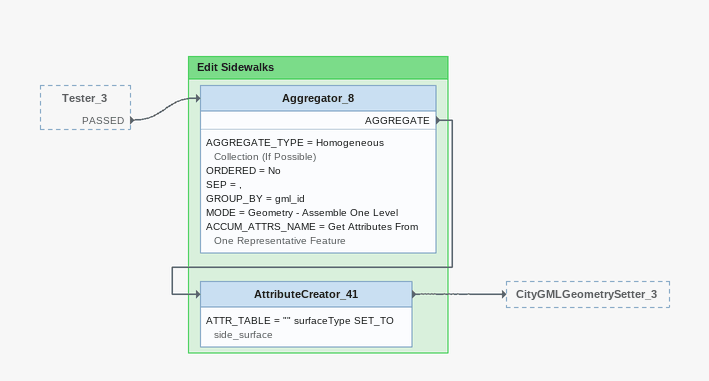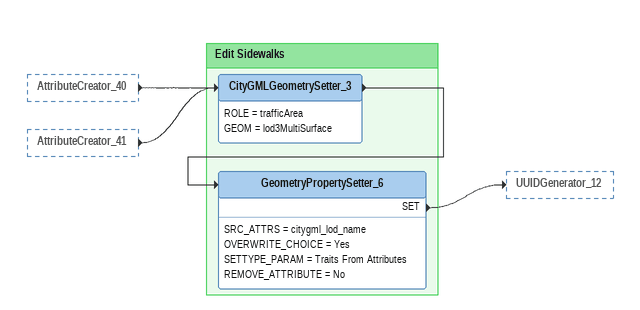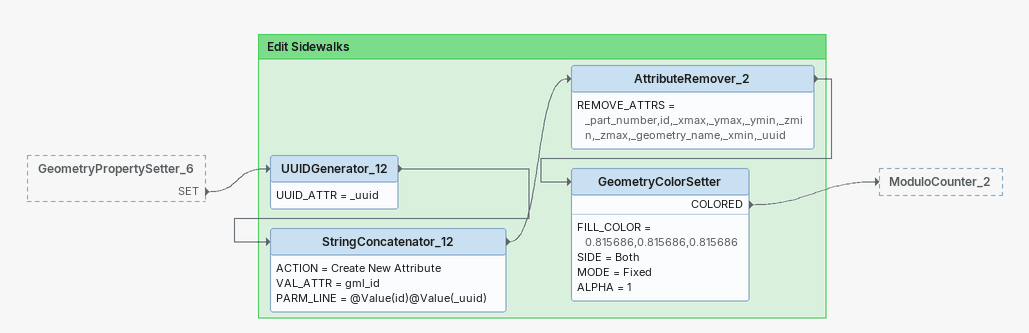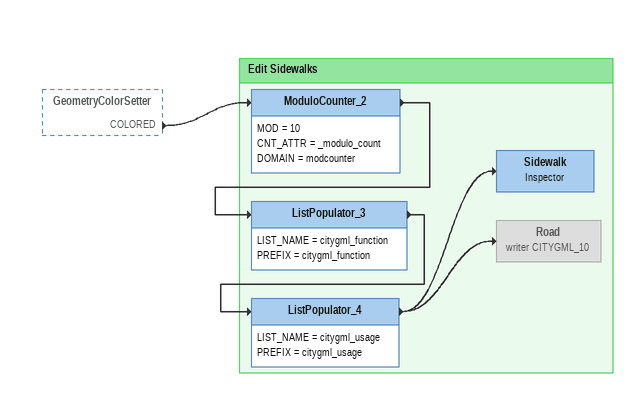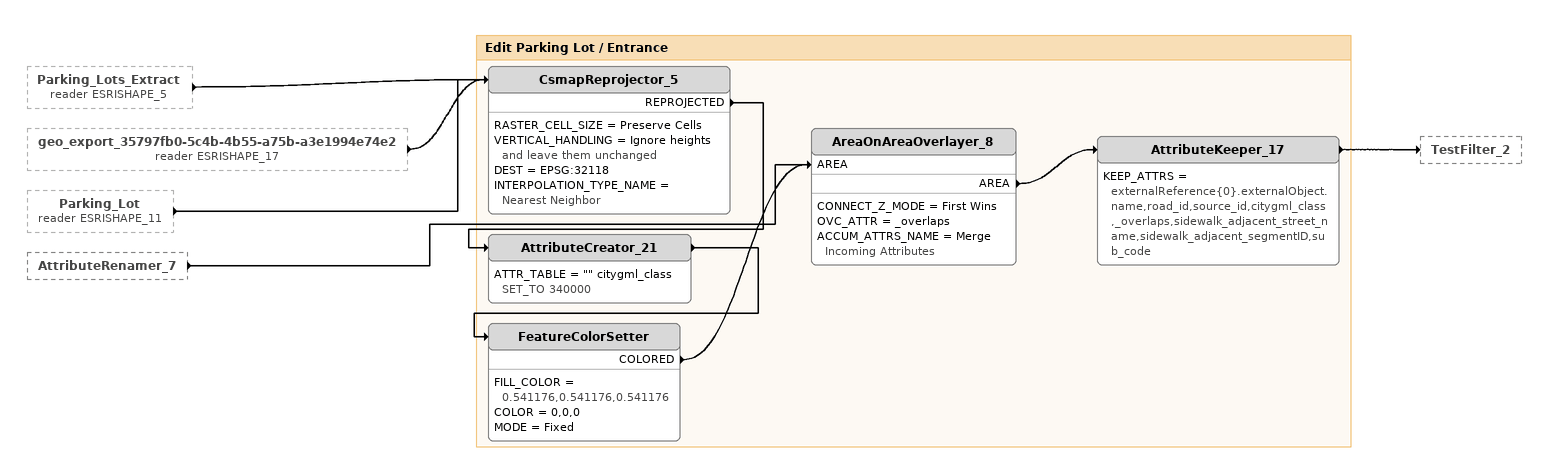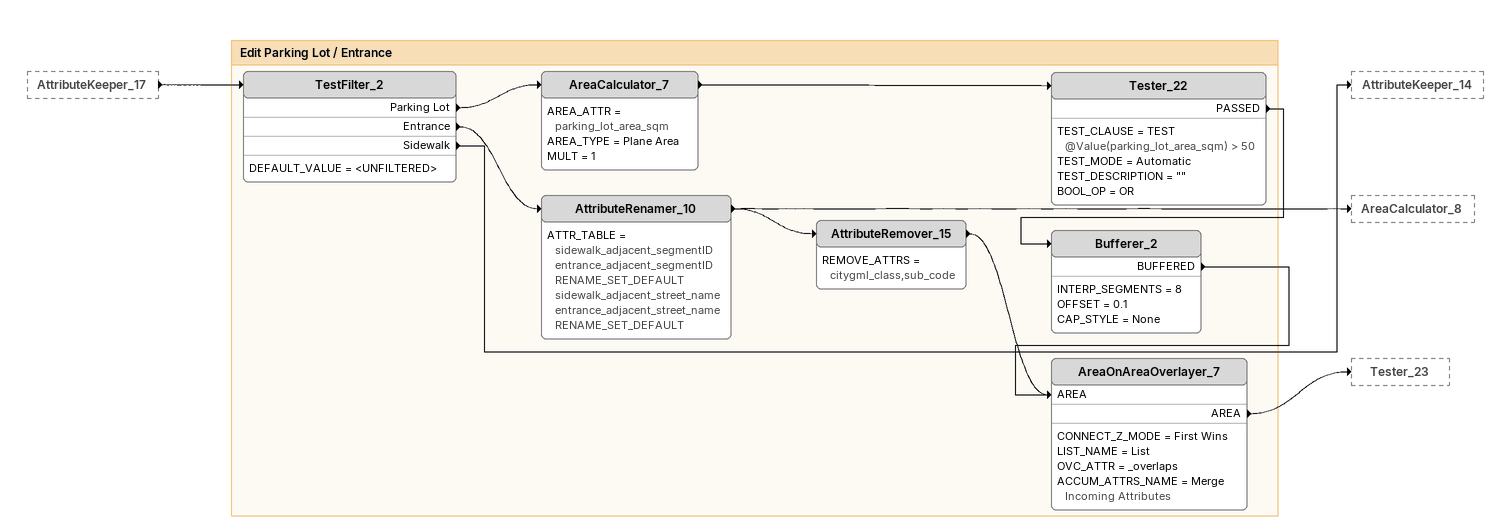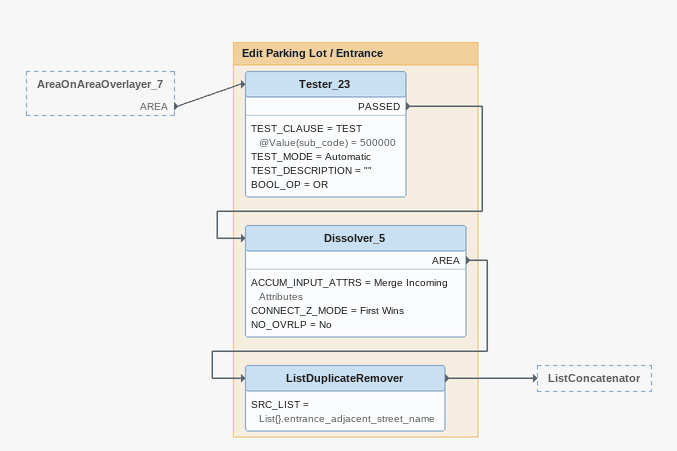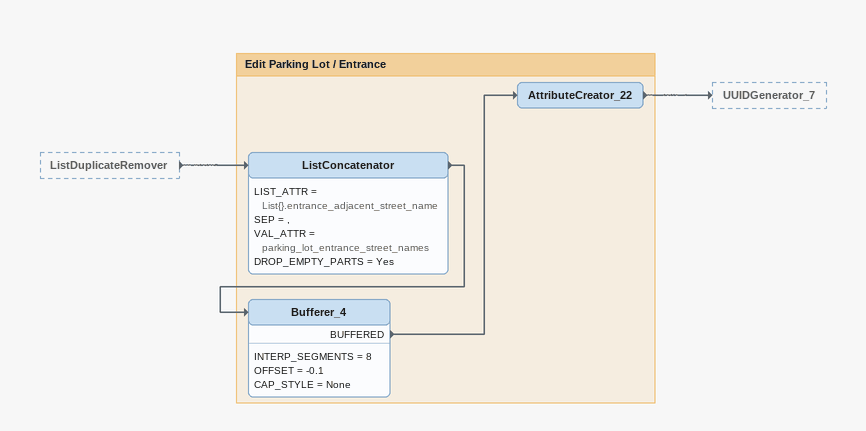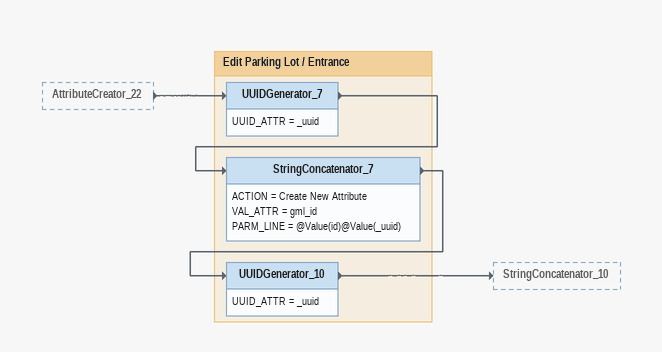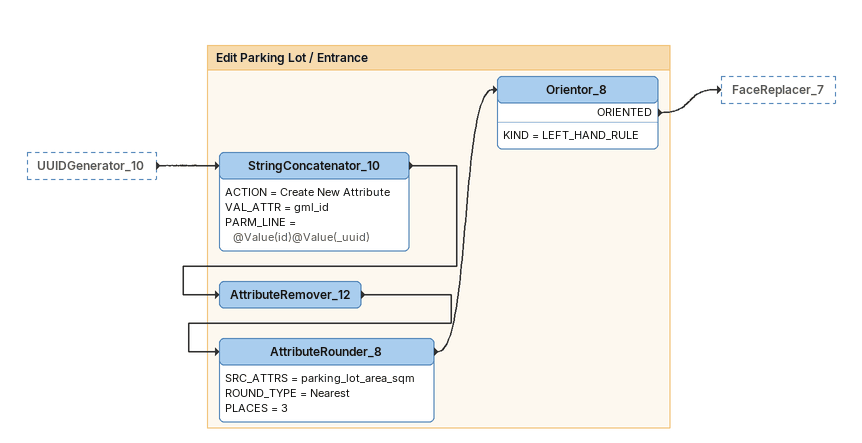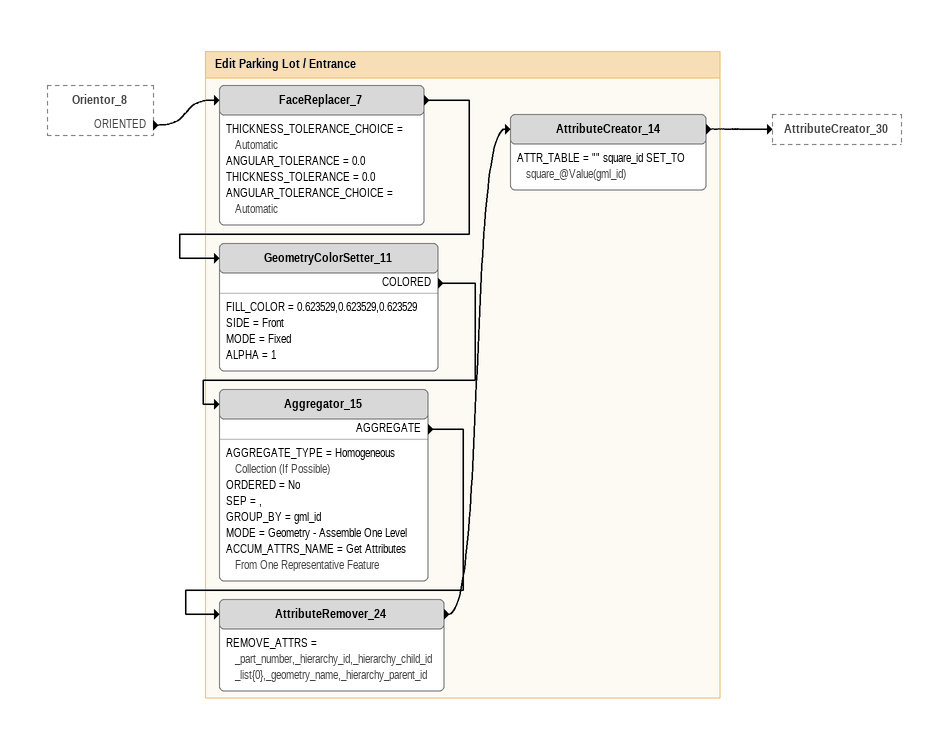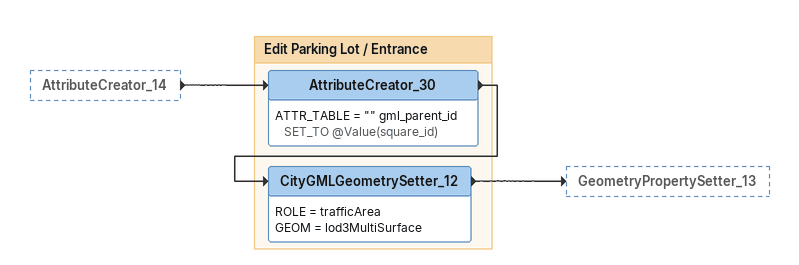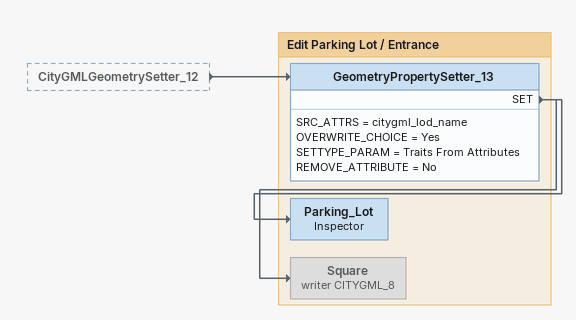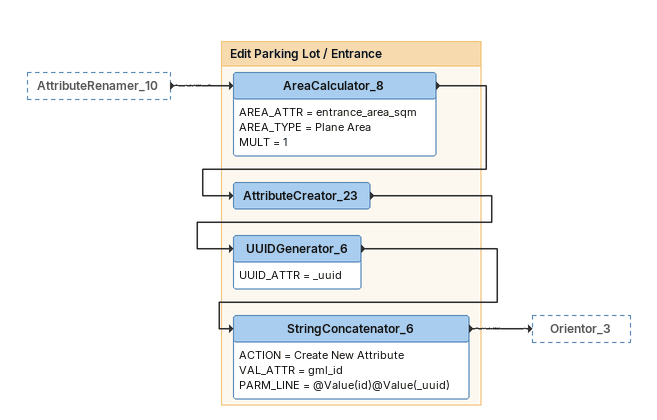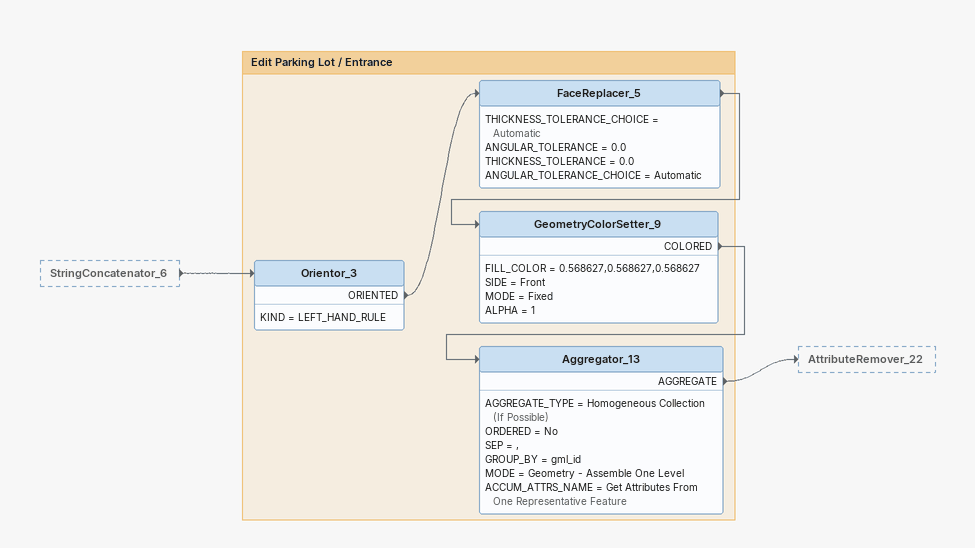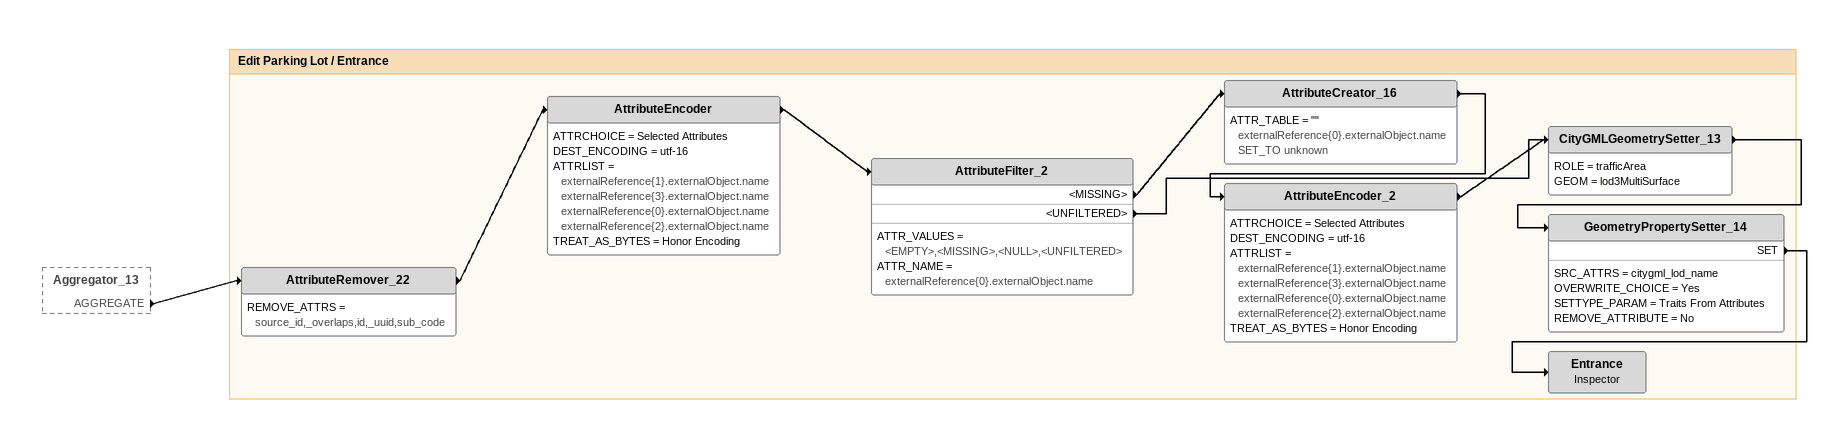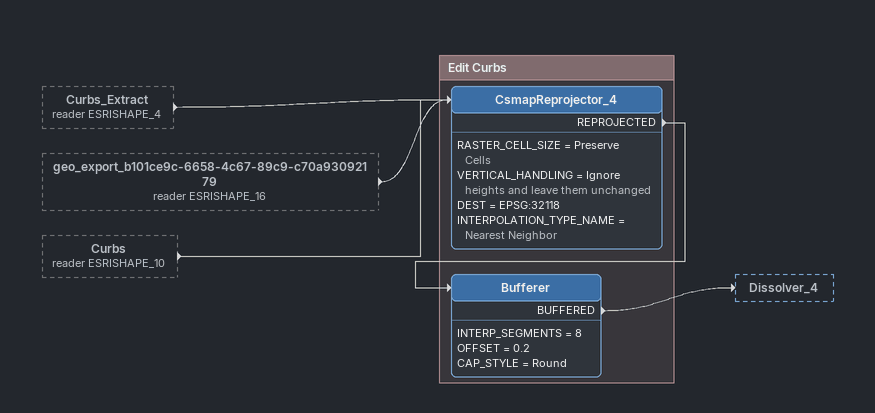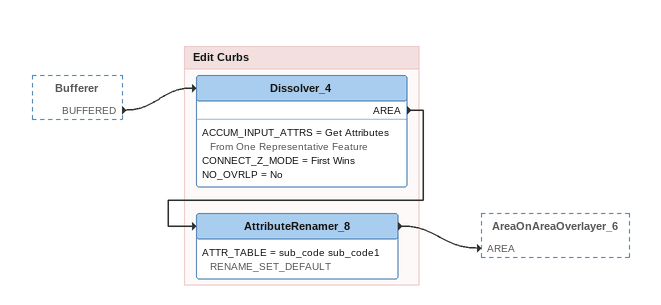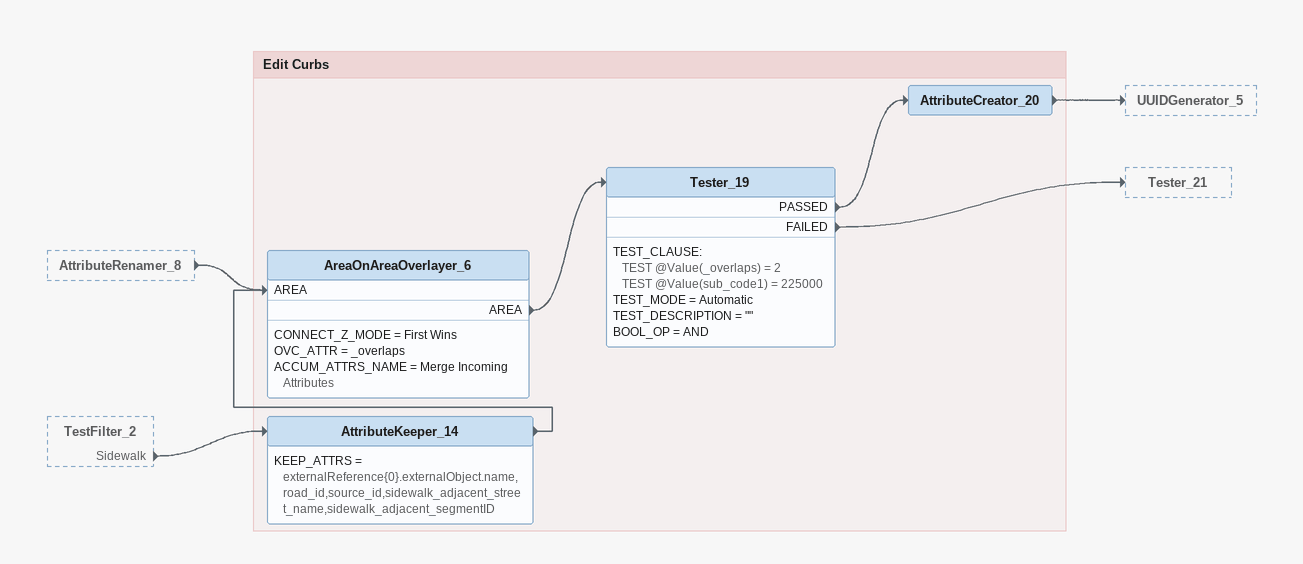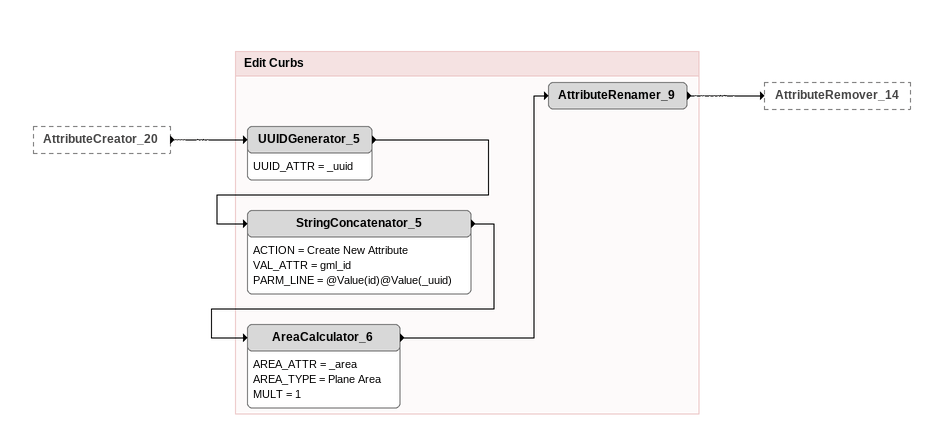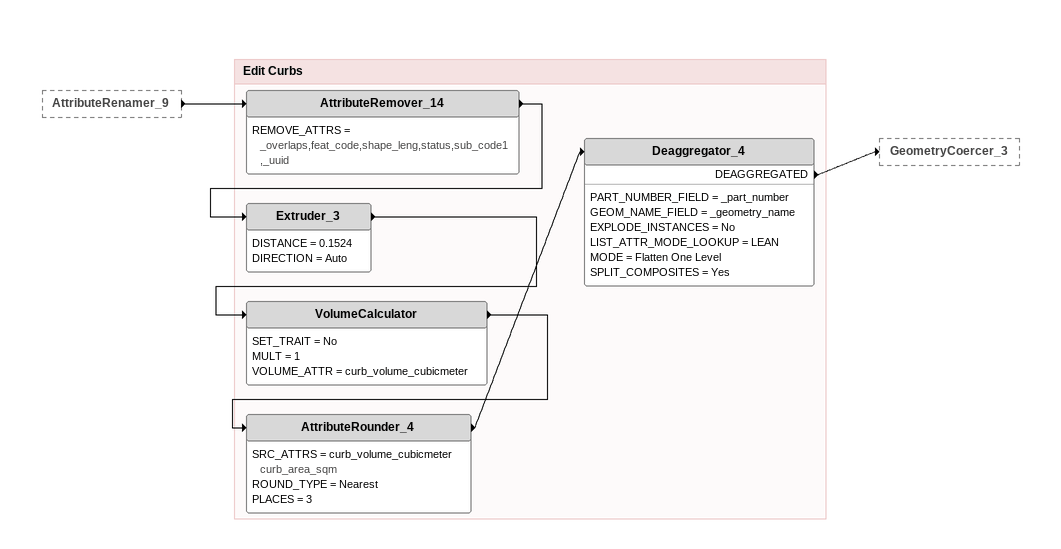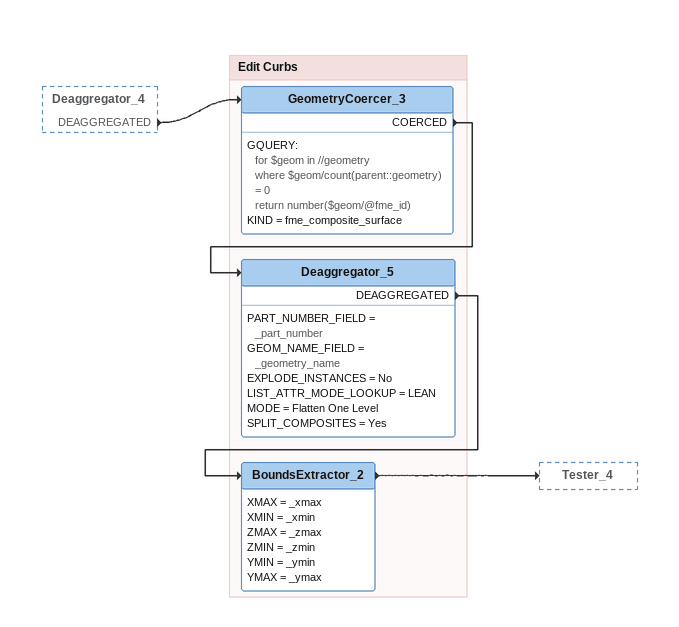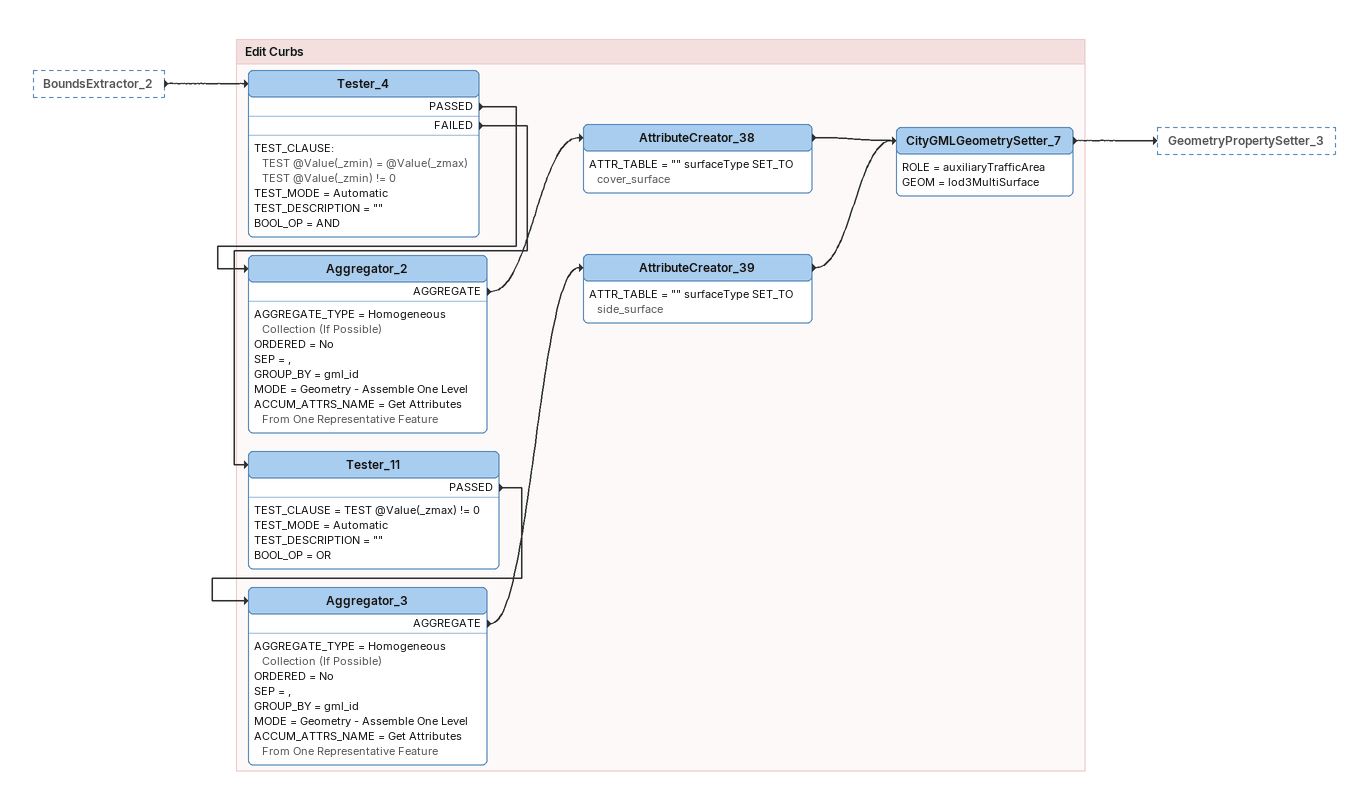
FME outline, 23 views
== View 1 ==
Tester_3 [outside]
    PASSED -> Aggregator_8

Bookmark: Edit Sidewalks
Aggregator_8
    AGGREGATE_TYPE = Homogeneous Collection (If Possible)
    ORDERED = No
    SEP = ,
    GROUP_BY = gml_id
    MODE = Geometry - Assemble One Level
    ACCUM_ATTRS_NAME = Get Attributes From One Representative Feature
    AGGREGATE -> AttributeCreator_41
AttributeCreator_41
    ATTR_TABLE = "" surfaceType SET_TO side_surface
    -> CityGMLGeometrySetter_3

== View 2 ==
AttributeCreator_40 [outside]
    -> CityGMLGeometrySetter_3
AttributeCreator_41 [outside]
    -> CityGMLGeometrySetter_3

Bookmark: Edit Sidewalks
CityGMLGeometrySetter_3
    ROLE = trafficArea
    GEOM = lod3MultiSurface
    -> GeometryPropertySetter_6
GeometryPropertySetter_6
    SRC_ATTRS = citygml_lod_name
    OVERWRITE_CHOICE = Yes
    SETTYPE_PARAM = Traits From Attributes
    REMOVE_ATTRIBUTE = No
    SET -> UUIDGenerator_12

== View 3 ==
GeometryPropertySetter_6 [outside]
    SET -> UUIDGenerator_12

Bookmark: Edit Sidewalks
UUIDGenerator_12
    UUID_ATTR = _uuid
    -> StringConcatenator_12
StringConcatenator_12
    ACTION = Create New Attribute
    VAL_ATTR = gml_id
    PARM_LINE = @Value(id)@Value(_uuid)
    -> AttributeRemover_2
AttributeRemover_2
    REMOVE_ATTRS = _part_number,id,_xmax,_ymax,_ymin,_zmin,_zmax,_geometry_name,_xmin,_uuid
    -> GeometryColorSetter
GeometryColorSetter
    FILL_COLOR = 0.815686,0.815686,0.815686
    SIDE = Both
    MODE = Fixed
    ALPHA = 1
    COLORED -> ModuloCounter_2

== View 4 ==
GeometryColorSetter [outside]
    COLORED -> ModuloCounter_2

Bookmark: Edit Sidewalks
ModuloCounter_2
    MOD = 10
    CNT_ATTR = _modulo_count
    DOMAIN = modcounter
    -> ListPopulator_3
ListPopulator_3
    LIST_NAME = citygml_function
    PREFIX = citygml_function
    -> ListPopulator_4
ListPopulator_4
    LIST_NAME = citygml_usage
    PREFIX = citygml_usage
    -> Road (writer CITYGML_10)
    -> Sidewalk
Sidewalk: Inspector
Road (writer CITYGML_10) [off]

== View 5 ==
Parking_Lots_Extract (reader ESRISHAPE_5) [outside]
    -> CsmapReprojector_5
geo_export_35797fb0-5c4b-4b55-a75b-a3e1994e74e2 (reader ESRISHAPE_17) [outside]
    -> CsmapReprojector_5
Parking_Lot (reader ESRISHAPE_11) [outside]
    -> CsmapReprojector_5
AttributeRenamer_7 [outside]
    -> AreaOnAreaOverlayer_8 [AREA]

Bookmark: Edit Parking Lot / Entrance
CsmapReprojector_5
    RASTER_CELL_SIZE = Preserve Cells
    VERTICAL_HANDLING = Ignore heights and leave them unchanged
    DEST = EPSG:32118
    INTERPOLATION_TYPE_NAME = Nearest Neighbor
    REPROJECTED -> AttributeCreator_21
AttributeCreator_21
    ATTR_TABLE = "" citygml_class SET_TO 340000
    -> FeatureColorSetter
FeatureColorSetter
    FILL_COLOR = 0.541176,0.541176,0.541176
    COLOR = 0,0,0
    MODE = Fixed
    COLORED -> AreaOnAreaOverlayer_8 [AREA]
AreaOnAreaOverlayer_8
    CONNECT_Z_MODE = First Wins
    OVC_ATTR = _overlaps
    ACCUM_ATTRS_NAME = Merge Incoming Attributes
    AREA -> AttributeKeeper_17
AttributeKeeper_17
    KEEP_ATTRS = externalReference{0}.externalObject.name,road_id,source_id,citygml_class,_overlaps,sidewalk_adjacent_street_name,sidewalk_adjacent_segmentID,sub_code
    -> TestFilter_2

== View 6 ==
AttributeKeeper_17 [outside]
    -> TestFilter_2

Bookmark: Edit Parking Lot / Entrance
TestFilter_2
    DEFAULT_VALUE = <UNFILTERED>
    Parking Lot -> AreaCalculator_7
    Entrance -> AttributeRenamer_10
    Sidewalk -> AttributeKeeper_14
AreaCalculator_7
    AREA_ATTR = parking_lot_area_sqm
    AREA_TYPE = Plane Area
    MULT = 1
    -> Tester_22
Tester_22
    TEST_CLAUSE = TEST @Value(parking_lot_area_sqm) > 50
    TEST_MODE = Automatic
    TEST_DESCRIPTION = ""
    BOOL_OP = OR
    PASSED -> Bufferer_2
Bufferer_2
    INTERP_SEGMENTS = 8
    OFFSET = 0.1
    CAP_STYLE = None
    BUFFERED -> AreaOnAreaOverlayer_7 [AREA]
AttributeRenamer_10
    ATTR_TABLE = sidewalk_adjacent_segmentID entrance_adjacent_segmentID RENAME_SET_DEFAULT  sidewalk_adjacent_street_name entrance_adjacent_street_name RENAME_SET_DEFAULT
    -> AreaCalculator_8
    -> AttributeRemover_15
AttributeRemover_15
    REMOVE_ATTRS = citygml_class,sub_code
    -> AreaOnAreaOverlayer_7 [AREA]
AreaOnAreaOverlayer_7
    CONNECT_Z_MODE = First Wins
    LIST_NAME = List
    OVC_ATTR = _overlaps
    ACCUM_ATTRS_NAME = Merge Incoming Attributes
    AREA -> Tester_23

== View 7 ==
AreaOnAreaOverlayer_7 [outside]
    AREA -> Tester_23

Bookmark: Edit Parking Lot / Entrance
Tester_23
    TEST_CLAUSE = TEST @Value(sub_code) = 500000
    TEST_MODE = Automatic
    TEST_DESCRIPTION = ""
    BOOL_OP = OR
    PASSED -> Dissolver_5
Dissolver_5
    ACCUM_INPUT_ATTRS = Merge Incoming Attributes
    CONNECT_Z_MODE = First Wins
    NO_OVRLP = No
    AREA -> ListDuplicateRemover
ListDuplicateRemover
    SRC_LIST = List{}.entrance_adjacent_street_name
    -> ListConcatenator

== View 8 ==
ListDuplicateRemover [outside]
    -> ListConcatenator

Bookmark: Edit Parking Lot / Entrance
ListConcatenator
    LIST_ATTR = List{}.entrance_adjacent_street_name
    SEP = ,
    VAL_ATTR = parking_lot_entrance_street_names
    DROP_EMPTY_PARTS = Yes
    -> Bufferer_4
Bufferer_4
    INTERP_SEGMENTS = 8
    OFFSET = -0.1
    CAP_STYLE = None
    BUFFERED -> AttributeCreator_22
AttributeCreator_22
    -> UUIDGenerator_7

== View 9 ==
AttributeCreator_22 [outside]
    -> UUIDGenerator_7

Bookmark: Edit Parking Lot / Entrance
UUIDGenerator_7
    UUID_ATTR = _uuid
    -> StringConcatenator_7
StringConcatenator_7
    ACTION = Create New Attribute
    VAL_ATTR = gml_id
    PARM_LINE = @Value(id)@Value(_uuid)
    -> UUIDGenerator_10
UUIDGenerator_10
    UUID_ATTR = _uuid
    -> StringConcatenator_10

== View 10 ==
UUIDGenerator_10 [outside]
    -> StringConcatenator_10

Bookmark: Edit Parking Lot / Entrance
StringConcatenator_10
    ACTION = Create New Attribute
    VAL_ATTR = gml_id
    PARM_LINE = @Value(id)@Value(_uuid)
    -> AttributeRemover_12
AttributeRemover_12
    -> AttributeRounder_8
AttributeRounder_8
    SRC_ATTRS = parking_lot_area_sqm
    ROUND_TYPE = Nearest
    PLACES = 3
    -> Orientor_8
Orientor_8
    KIND = LEFT_HAND_RULE
    ORIENTED -> FaceReplacer_7

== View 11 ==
Orientor_8 [outside]
    ORIENTED -> FaceReplacer_7

Bookmark: Edit Parking Lot / Entrance
FaceReplacer_7
    THICKNESS_TOLERANCE_CHOICE = Automatic
    ANGULAR_TOLERANCE = 0.0
    THICKNESS_TOLERANCE = 0.0
    ANGULAR_TOLERANCE_CHOICE = Automatic
    -> GeometryColorSetter_11
GeometryColorSetter_11
    FILL_COLOR = 0.623529,0.623529,0.623529
    SIDE = Front
    MODE = Fixed
    ALPHA = 1
    COLORED -> Aggregator_15
Aggregator_15
    AGGREGATE_TYPE = Homogeneous Collection (If Possible)
    ORDERED = No
    SEP = ,
    GROUP_BY = gml_id
    MODE = Geometry - Assemble One Level
    ACCUM_ATTRS_NAME = Get Attributes From One Representative Feature
    AGGREGATE -> AttributeRemover_24
AttributeRemover_24
    REMOVE_ATTRS = _part_number,_hierarchy_id,_hierarchy_child_id_list{0},_geometry_name,_hierarchy_parent_id
    -> AttributeCreator_14
AttributeCreator_14
    ATTR_TABLE = "" square_id SET_TO square_@Value(gml_id)
    -> AttributeCreator_30

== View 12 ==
AttributeCreator_14 [outside]
    -> AttributeCreator_30

Bookmark: Edit Parking Lot / Entrance
AttributeCreator_30
    ATTR_TABLE = "" gml_parent_id SET_TO @Value(square_id)
    -> CityGMLGeometrySetter_12
CityGMLGeometrySetter_12
    ROLE = trafficArea
    GEOM = lod3MultiSurface
    -> GeometryPropertySetter_13

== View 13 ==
CityGMLGeometrySetter_12 [outside]
    -> GeometryPropertySetter_13

Bookmark: Edit Parking Lot / Entrance
GeometryPropertySetter_13
    SRC_ATTRS = citygml_lod_name
    OVERWRITE_CHOICE = Yes
    SETTYPE_PARAM = Traits From Attributes
    REMOVE_ATTRIBUTE = No
    SET -> Square (writer CITYGML_8)
    SET -> Parking_Lot
Parking_Lot: Inspector
Square (writer CITYGML_8) [off]

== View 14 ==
AttributeRenamer_10 [outside]
    -> AreaCalculator_8

Bookmark: Edit Parking Lot / Entrance
AreaCalculator_8
    AREA_ATTR = entrance_area_sqm
    AREA_TYPE = Plane Area
    MULT = 1
    -> AttributeCreator_23
AttributeCreator_23
    -> UUIDGenerator_6
UUIDGenerator_6
    UUID_ATTR = _uuid
    -> StringConcatenator_6
StringConcatenator_6
    ACTION = Create New Attribute
    VAL_ATTR = gml_id
    PARM_LINE = @Value(id)@Value(_uuid)
    -> Orientor_3

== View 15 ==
StringConcatenator_6 [outside]
    -> Orientor_3

Bookmark: Edit Parking Lot / Entrance
Orientor_3
    KIND = LEFT_HAND_RULE
    ORIENTED -> FaceReplacer_5
FaceReplacer_5
    THICKNESS_TOLERANCE_CHOICE = Automatic
    ANGULAR_TOLERANCE = 0.0
    THICKNESS_TOLERANCE = 0.0
    ANGULAR_TOLERANCE_CHOICE = Automatic
    -> GeometryColorSetter_9
GeometryColorSetter_9
    FILL_COLOR = 0.568627,0.568627,0.568627
    SIDE = Front
    MODE = Fixed
    ALPHA = 1
    COLORED -> Aggregator_13
Aggregator_13
    AGGREGATE_TYPE = Homogeneous Collection (If Possible)
    ORDERED = No
    SEP = ,
    GROUP_BY = gml_id
    MODE = Geometry - Assemble One Level
    ACCUM_ATTRS_NAME = Get Attributes From One Representative Feature
    AGGREGATE -> AttributeRemover_22

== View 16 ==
Aggregator_13 [outside]
    AGGREGATE -> AttributeRemover_22

Bookmark: Edit Parking Lot / Entrance
AttributeRemover_22
    REMOVE_ATTRS = source_id,_overlaps,id,_uuid,sub_code
    -> AttributeEncoder
AttributeEncoder
    ATTRCHOICE = Selected Attributes
    DEST_ENCODING = utf-16
    ATTRLIST = externalReference{1}.externalObject.name externalReference{3}.externalObject.name externalReference{0}.externalObject.name externalReference{2}.externalObject.name
    TREAT_AS_BYTES = Honor Encoding
    -> AttributeFilter_2
AttributeFilter_2
    ATTR_VALUES = <EMPTY>,<MISSING>,<NULL>,<UNFILTERED>
    ATTR_NAME = externalReference{0}.externalObject.name
    <MISSING> -> AttributeCreator_16
    <UNFILTERED> -> CityGMLGeometrySetter_13
AttributeCreator_16
    ATTR_TABLE = "" externalReference{0}.externalObject.name SET_TO unknown
    -> AttributeEncoder_2
AttributeEncoder_2
    ATTRCHOICE = Selected Attributes
    DEST_ENCODING = utf-16
    ATTRLIST = externalReference{1}.externalObject.name externalReference{3}.externalObject.name externalReference{0}.externalObject.name externalReference{2}.externalObject.name
    TREAT_AS_BYTES = Honor Encoding
    -> CityGMLGeometrySetter_13
CityGMLGeometrySetter_13
    ROLE = trafficArea
    GEOM = lod3MultiSurface
    -> GeometryPropertySetter_14
GeometryPropertySetter_14
    SRC_ATTRS = citygml_lod_name
    OVERWRITE_CHOICE = Yes
    SETTYPE_PARAM = Traits From Attributes
    REMOVE_ATTRIBUTE = No
    SET -> Entrance
Entrance: Inspector

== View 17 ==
Curbs_Extract (reader ESRISHAPE_4) [outside]
    -> CsmapReprojector_4
geo_export_b101ce9c-6658-4c67-89c9-c70a93092179 (reader ESRISHAPE_16) [outside]
    -> CsmapReprojector_4
Curbs (reader ESRISHAPE_10) [outside]
    -> CsmapReprojector_4

Bookmark: Edit Curbs
CsmapReprojector_4
    RASTER_CELL_SIZE = Preserve Cells
    VERTICAL_HANDLING = Ignore heights and leave them unchanged
    DEST = EPSG:32118
    INTERPOLATION_TYPE_NAME = Nearest Neighbor
    REPROJECTED -> Bufferer
Bufferer
    INTERP_SEGMENTS = 8
    OFFSET = 0.2
    CAP_STYLE = Round
    BUFFERED -> Dissolver_4

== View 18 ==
Bufferer [outside]
    BUFFERED -> Dissolver_4

Bookmark: Edit Curbs
Dissolver_4
    ACCUM_INPUT_ATTRS = Get Attributes From One Representative Feature
    CONNECT_Z_MODE = First Wins
    NO_OVRLP = No
    AREA -> AttributeRenamer_8
AttributeRenamer_8
    ATTR_TABLE = sub_code sub_code1 RENAME_SET_DEFAULT
    -> AreaOnAreaOverlayer_6 [AREA]

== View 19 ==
AttributeRenamer_8 [outside]
    -> AreaOnAreaOverlayer_6 [AREA]
TestFilter_2 [outside]
    Sidewalk -> AttributeKeeper_14

Bookmark: Edit Curbs
AttributeKeeper_14
    KEEP_ATTRS = externalReference{0}.externalObject.name,road_id,source_id,sidewalk_adjacent_street_name,sidewalk_adjacent_segmentID
    -> AreaOnAreaOverlayer_6 [AREA]
AreaOnAreaOverlayer_6
    CONNECT_Z_MODE = First Wins
    OVC_ATTR = _overlaps
    ACCUM_ATTRS_NAME = Merge Incoming Attributes
    AREA -> Tester_19
Tester_19
    TEST_CLAUSE:
      TEST @Value(_overlaps) = 2
      TEST @Value(sub_code1) = 225000
    TEST_MODE = Automatic
    TEST_DESCRIPTION = ""
    BOOL_OP = AND
    PASSED -> AttributeCreator_20
    FAILED -> Tester_21
AttributeCreator_20
    -> UUIDGenerator_5

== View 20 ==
AttributeCreator_20 [outside]
    -> UUIDGenerator_5

Bookmark: Edit Curbs
UUIDGenerator_5
    UUID_ATTR = _uuid
    -> StringConcatenator_5
StringConcatenator_5
    ACTION = Create New Attribute
    VAL_ATTR = gml_id
    PARM_LINE = @Value(id)@Value(_uuid)
    -> AreaCalculator_6
AreaCalculator_6
    AREA_ATTR = _area
    AREA_TYPE = Plane Area
    MULT = 1
    -> AttributeRenamer_9
AttributeRenamer_9
    -> AttributeRemover_14

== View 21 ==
AttributeRenamer_9 [outside]
    -> AttributeRemover_14

Bookmark: Edit Curbs
AttributeRemover_14
    REMOVE_ATTRS = _overlaps,feat_code,shape_leng,status,sub_code1,_uuid
    -> Extruder_3
Extruder_3
    DISTANCE = 0.1524
    DIRECTION = Auto
    -> VolumeCalculator
VolumeCalculator
    SET_TRAIT = No
    MULT = 1
    VOLUME_ATTR = curb_volume_cubicmeter
    -> AttributeRounder_4
AttributeRounder_4
    SRC_ATTRS = curb_volume_cubicmeter curb_area_sqm
    ROUND_TYPE = Nearest
    PLACES = 3
    -> Deaggregator_4
Deaggregator_4
    PART_NUMBER_FIELD = _part_number
    GEOM_NAME_FIELD = _geometry_name
    EXPLODE_INSTANCES = No
    LIST_ATTR_MODE_LOOKUP = LEAN
    MODE = Flatten One Level
    SPLIT_COMPOSITES = Yes
    DEAGGREGATED -> GeometryCoercer_3

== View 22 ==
Deaggregator_4 [outside]
    DEAGGREGATED -> GeometryCoercer_3

Bookmark: Edit Curbs
GeometryCoercer_3
    GQUERY:
      for $geom in //geometry
      where $geom/count(parent::geometry) = 0
      return number($geom/@fme_id)
    KIND = fme_composite_surface
    COERCED -> Deaggregator_5
Deaggregator_5
    PART_NUMBER_FIELD = _part_number
    GEOM_NAME_FIELD = _geometry_name
    EXPLODE_INSTANCES = No
    LIST_ATTR_MODE_LOOKUP = LEAN
    MODE = Flatten One Level
    SPLIT_COMPOSITES = Yes
    DEAGGREGATED -> BoundsExtractor_2
BoundsExtractor_2
    XMAX = _xmax
    XMIN = _xmin
    ZMAX = _zmax
    ZMIN = _zmin
    YMIN = _ymin
    YMAX = _ymax
    -> Tester_4

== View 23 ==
BoundsExtractor_2 [outside]
    -> Tester_4

Bookmark: Edit Curbs
Tester_4
    TEST_CLAUSE:
      TEST @Value(_zmin) = @Value(_zmax)
      TEST @Value(_zmin) != 0
    TEST_MODE = Automatic
    TEST_DESCRIPTION = ""
    BOOL_OP = AND
    PASSED -> Aggregator_2
    FAILED -> Tester_11
Aggregator_2
    AGGREGATE_TYPE = Homogeneous Collection (If Possible)
    ORDERED = No
    SEP = ,
    GROUP_BY = gml_id
    MODE = Geometry - Assemble One Level
    ACCUM_ATTRS_NAME = Get Attributes From One Representative Feature
    AGGREGATE -> AttributeCreator_38
AttributeCreator_38
    ATTR_TABLE = "" surfaceType SET_TO cover_surface
    -> CityGMLGeometrySetter_7
Tester_11
    TEST_CLAUSE = TEST @Value(_zmax) != 0
    TEST_MODE = Automatic
    TEST_DESCRIPTION = ""
    BOOL_OP = OR
    PASSED -> Aggregator_3
Aggregator_3
    AGGREGATE_TYPE = Homogeneous Collection (If Possible)
    ORDERED = No
    SEP = ,
    GROUP_BY = gml_id
    MODE = Geometry - Assemble One Level
    ACCUM_ATTRS_NAME = Get Attributes From One Representative Feature
    AGGREGATE -> AttributeCreator_39
AttributeCreator_39
    ATTR_TABLE = "" surfaceType SET_TO side_surface
    -> CityGMLGeometrySetter_7
CityGMLGeometrySetter_7
    ROLE = auxiliaryTrafficArea
    GEOM = lod3MultiSurface
    -> GeometryPropertySetter_3
